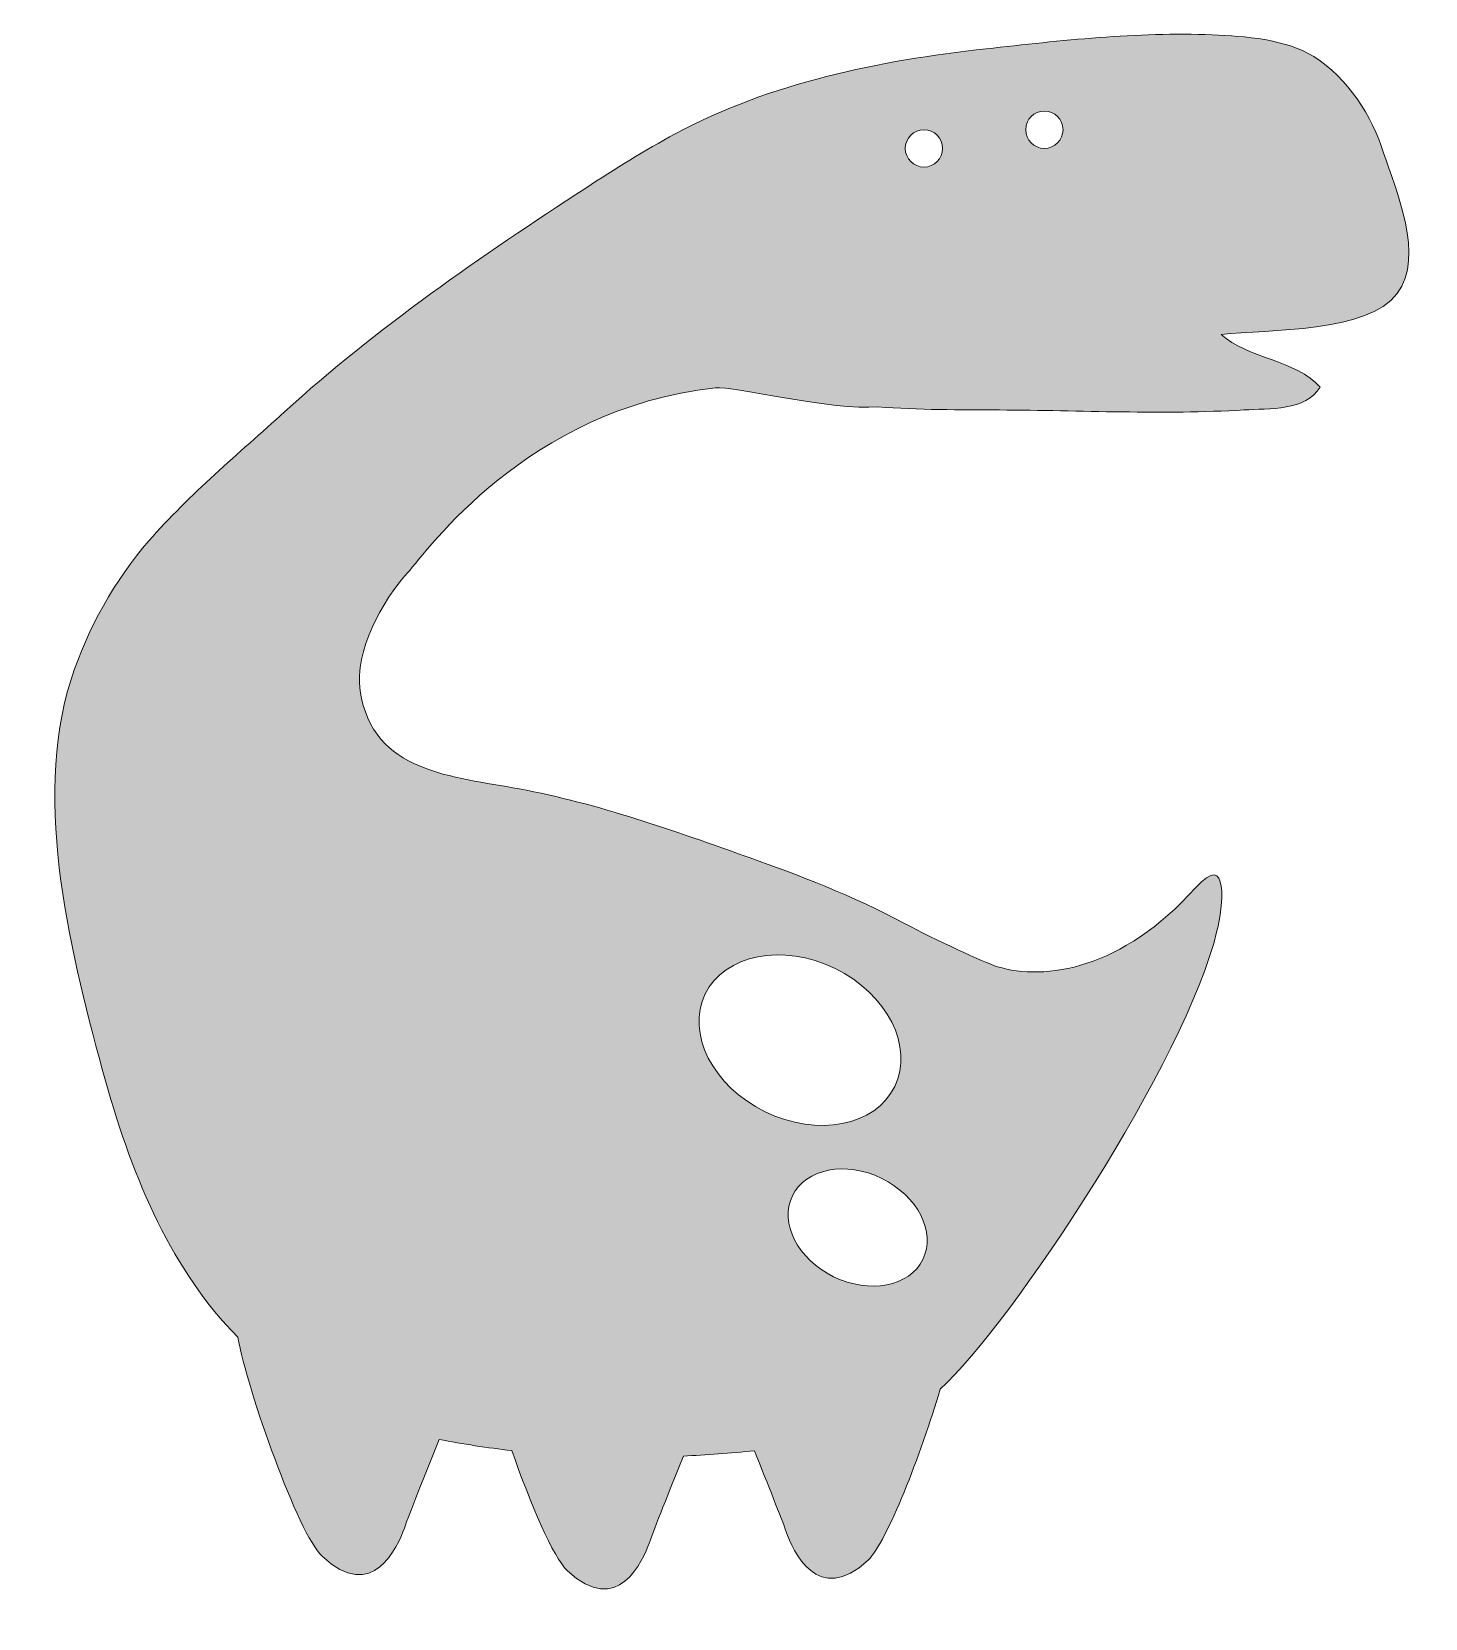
# Model space of a CAD drawing. Header units: inches. Extents: x -2 to 90, y -2 to 102.
import ezdxf

# ---------------------------------------------------------------- set-up
doc = ezdxf.new("R2010")
doc.units = ezdxf.units.IN
doc.header["$MEASUREMENT"] = 0
doc.layers.add('Layer 1', color=7, linetype='Continuous')

msp = doc.modelspace()

# ---------------------------------------------------------------- hatches: boundary and pattern name
at = {"layer": 'Layer 1', "true_color": 0x80b341}
h = msp.add_hatch(color=65, dxfattribs=at)
h.dxf.hatch_style = 2
edge = h.paths.add_edge_path()
edge.add_spline(control_points=[(86.83, 93.85), (86.06, 96.25), (84.51, 98.74), (82.26, 100.14), (80.41, 101.29), (77.78, 101.47), (75.63, 101.56), (70.7, 101.76), (65.75, 101.19), (60.86, 100.65), (53.78, 99.86), (46.88, 98.47), (40.53, 95.09), (38.54, 94.02), (36.59, 92.78), (34.69, 91.55), (27.88, 87.12), (21.02, 82.4), (15, 76.92), (12.02, 74.21), (8.8, 71.54), (6.15, 68.5), (3.92, 65.95), (2.13, 62.76), (1.06, 59.44), (-1.51, 51.4), (1.12, 41.13), (3.31, 33.22), (5.14, 26.63), (7.73, 20.75), (11.95, 16.46), (12.61, 12.92), (15.89, 3.62), (17.47, 2.14), (20.77, -0.97), (22.42, 2.8), (22.84, 3.98), (23.15, 4.89), (24.19, 7.47), (25.11, 9.78), (26.68, 9.48), (28.26, 9.23), (29.86, 9.05), (31.08, 5.57), (32.57, 2.07), (33.49, 1.2), (36.78, -1.91), (38.44, 1.87), (38.85, 3.04), (39.17, 3.94), (40.16, 6.42), (41.07, 8.69), (42.54, 8.77), (44.12, 8.87), (45.71, 9.04), (46.58, 6.87), (47.49, 4.59), (47.79, 3.75), (48.2, 2.57), (49.86, -1.21), (53.15, 1.9), (54.37, 3.05), (56.6, 8.85), (57.86, 13.07), (62.53, 17.34), (73.92, 34.54), (75.94, 43.01), (76.31, 44.56), (76.78, 48.34), (74.53, 45.82), (69.75, 40.48), (64.7, 39.73), (61.6, 40.67), (60.71, 40.94), (57.5, 42.46), (55.53, 43.49), (52.17, 45.31), (48.51, 46.68), (45.43, 47.78), (40.5, 49.54), (35.5, 51.33), (30.34, 52.29), (26.02, 53.1), (20.73, 53.34), (19.96, 58.69), (19.58, 61.3), (21.38, 64.56), (23.05, 66.41), (24.37, 67.87), (30.79, 77.09), (43.15, 78.5), (44.32, 78.63), (50.89, 76.98), (53.78, 77.25), (56.46, 77.05), (59.16, 77.06), (61.72, 77.05), (67.01, 77.02), (72.42, 76.74), (77.7, 77.05), (79.32, 77.15), (81.76, 76.98), (82.68, 78.54), (81.16, 80.3), (77.86, 80.42), (76.22, 81.99), (79.34, 82.31), (85.78, 82.09), (87.71, 84.66), (89.55, 87.11), (87.62, 91.41), (86.83, 93.85)], knot_values=[0, 0, 0, 0, 1, 1, 1, 2, 2, 2, 3, 3, 3, 4, 4, 4, 5, 5, 5, 6, 6, 6, 7, 7, 7, 8, 8, 8, 9, 9, 9, 10, 10, 10, 11, 11, 11, 12, 12, 12, 13, 13, 13, 14, 14, 14, 15, 15, 15, 16, 16, 16, 17, 17, 17, 18, 18, 18, 19, 19, 19, 20, 20, 20, 21, 21, 21, 22, 22, 22, 23, 23, 23, 24, 24, 24, 25, 25, 25, 26, 26, 26, 27, 27, 27, 28, 28, 28, 29, 29, 29, 30, 30, 30, 31, 31, 31, 32, 32, 32, 33, 33, 33, 34, 34, 34, 35, 35, 35, 36, 36, 36, 37, 37, 37, 37], degree=3, periodic=1)
edge = h.paths.add_edge_path()
edge.add_spline(control_points=[(56.72, 21.54), (55.85, 19.77), (53.24, 19.26), (50.89, 20.41), (48.54, 21.56), (47.33, 23.93), (48.2, 25.7), (49.07, 27.48), (51.68, 27.99), (54.03, 26.84), (56.38, 25.69), (57.59, 23.32), (56.72, 21.54)], knot_values=[0, 0, 0, 0, 1, 1, 1, 2, 2, 2, 3, 3, 3, 4, 4, 4, 4], degree=3, periodic=1)
edge = h.paths.add_edge_path()
edge.add_spline(control_points=[(42.5, 38.89), (43.76, 41.47), (47.56, 42.22), (50.98, 40.55), (54.4, 38.88), (56.14, 35.43), (54.88, 32.84), (53.62, 30.26), (49.83, 29.52), (46.41, 31.19), (42.99, 32.86), (41.24, 36.31), (42.5, 38.89)], knot_values=[0, 0, 0, 0, 1, 1, 1, 2, 2, 2, 3, 3, 3, 4, 4, 4, 4], degree=3, periodic=1)
edge = h.paths.add_edge_path()
edge.add_spline(control_points=[(56.79, 92.92), (56.12, 92.92), (55.57, 93.47), (55.57, 94.14), (55.57, 94.81), (56.12, 95.36), (56.79, 95.36), (57.47, 95.36), (58.01, 94.81), (58.01, 94.14), (58.01, 93.47), (57.47, 92.92), (56.79, 92.92)], knot_values=[0, 0, 0, 0, 1, 1, 1, 2, 2, 2, 3, 3, 3, 4, 4, 4, 4], degree=3, periodic=1)
edge = h.paths.add_edge_path()
edge.add_spline(control_points=[(64.66, 94.14), (63.99, 94.14), (63.44, 94.69), (63.44, 95.36), (63.44, 96.03), (63.99, 96.58), (64.66, 96.58), (65.33, 96.58), (65.88, 96.03), (65.88, 95.36), (65.88, 94.69), (65.33, 94.14), (64.66, 94.14)], knot_values=[0, 0, 0, 0, 1, 1, 1, 2, 2, 2, 3, 3, 3, 4, 4, 4, 4], degree=3, periodic=1)

# ---------------------------------------------------------------- linework, layer by layer
at = {"layer": 'Layer 1', "lineweight": 0}
for points, knots in [([(86.83, 93.85), (86.06, 96.25), (84.51, 98.74), (82.26, 100.14), (80.41, 101.29), (77.78, 101.47), (75.63, 101.56), (70.7, 101.76), (65.75, 101.19), (60.86, 100.65), (53.78, 99.86), (46.88, 98.47), (40.53, 95.09), (38.54, 94.02), (36.59, 92.78), (34.69, 91.55), (27.88, 87.12), (21.02, 82.4), (15, 76.92), (12.02, 74.21), (8.8, 71.54), (6.15, 68.5), (3.92, 65.95), (2.13, 62.76), (1.06, 59.44), (-1.51, 51.4), (1.12, 41.13), (3.31, 33.22), (5.14, 26.63), (7.73, 20.75), (11.95, 16.46), (12.61, 12.92), (15.89, 3.62), (17.47, 2.14), (20.77, -0.97), (22.42, 2.8), (22.84, 3.98), (23.15, 4.89), (24.19, 7.47), (25.11, 9.78), (26.68, 9.48), (28.26, 9.23), (29.86, 9.05), (31.08, 5.57), (32.57, 2.07), (33.49, 1.2), (36.78, -1.91), (38.44, 1.87), (38.85, 3.04), (39.17, 3.94), (40.16, 6.42), (41.07, 8.69), (42.54, 8.77), (44.12, 8.87), (45.71, 9.04), (46.58, 6.87), (47.49, 4.59), (47.79, 3.75), (48.2, 2.57), (49.86, -1.21), (53.15, 1.9), (54.37, 3.05), (56.6, 8.85), (57.86, 13.07), (62.53, 17.34), (73.92, 34.54), (75.94, 43.01), (76.31, 44.56), (76.78, 48.34), (74.53, 45.82), (69.75, 40.48), (64.7, 39.73), (61.6, 40.67), (60.71, 40.94), (57.5, 42.46), (55.53, 43.49), (52.17, 45.31), (48.51, 46.68), (45.43, 47.78), (40.5, 49.54), (35.5, 51.33), (30.34, 52.29), (26.02, 53.1), (20.73, 53.34), (19.96, 58.69), (19.58, 61.3), (21.38, 64.56), (23.05, 66.41), (24.37, 67.87), (30.79, 77.09), (43.15, 78.5), (44.32, 78.63), (50.89, 76.98), (53.78, 77.25), (56.46, 77.05), (59.16, 77.06), (61.72, 77.05), (67.01, 77.02), (72.42, 76.74), (77.7, 77.05), (79.32, 77.15), (81.76, 76.98), (82.68, 78.54), (81.16, 80.3), (77.86, 80.42), (76.22, 81.99), (79.34, 82.31), (85.78, 82.09), (87.71, 84.66), (89.55, 87.11), (87.62, 91.41), (86.83, 93.85)], [0, 0, 0, 0, 1, 1, 1, 2, 2, 2, 3, 3, 3, 4, 4, 4, 5, 5, 5, 6, 6, 6, 7, 7, 7, 8, 8, 8, 9, 9, 9, 10, 10, 10, 11, 11, 11, 12, 12, 12, 13, 13, 13, 14, 14, 14, 15, 15, 15, 16, 16, 16, 17, 17, 17, 18, 18, 18, 19, 19, 19, 20, 20, 20, 21, 21, 21, 22, 22, 22, 23, 23, 23, 24, 24, 24, 25, 25, 25, 26, 26, 26, 27, 27, 27, 28, 28, 28, 29, 29, 29, 30, 30, 30, 31, 31, 31, 32, 32, 32, 33, 33, 33, 34, 34, 34, 35, 35, 35, 36, 36, 36, 37, 37, 37, 37]), ([(64.66, 94.14), (63.99, 94.14), (63.44, 94.69), (63.44, 95.36), (63.44, 96.03), (63.99, 96.58), (64.66, 96.58), (65.33, 96.58), (65.88, 96.03), (65.88, 95.36), (65.88, 94.69), (65.33, 94.14), (64.66, 94.14)], [0, 0, 0, 0, 1, 1, 1, 2, 2, 2, 3, 3, 3, 4, 4, 4, 4]), ([(56.79, 92.92), (56.12, 92.92), (55.57, 93.47), (55.57, 94.14), (55.57, 94.81), (56.12, 95.36), (56.79, 95.36), (57.47, 95.36), (58.01, 94.81), (58.01, 94.14), (58.01, 93.47), (57.47, 92.92), (56.79, 92.92)], [0, 0, 0, 0, 1, 1, 1, 2, 2, 2, 3, 3, 3, 4, 4, 4, 4]), ([(42.5, 38.89), (43.76, 41.47), (47.56, 42.22), (50.98, 40.55), (54.4, 38.88), (56.14, 35.43), (54.88, 32.84), (53.62, 30.26), (49.83, 29.52), (46.41, 31.19), (42.99, 32.86), (41.24, 36.31), (42.5, 38.89)], [0, 0, 0, 0, 1, 1, 1, 2, 2, 2, 3, 3, 3, 4, 4, 4, 4]), ([(56.72, 21.54), (55.85, 19.77), (53.24, 19.26), (50.89, 20.41), (48.54, 21.56), (47.33, 23.93), (48.2, 25.7), (49.07, 27.48), (51.68, 27.99), (54.03, 26.84), (56.38, 25.69), (57.59, 23.32), (56.72, 21.54)], [0, 0, 0, 0, 1, 1, 1, 2, 2, 2, 3, 3, 3, 4, 4, 4, 4])]:
    msp.add_open_spline(points, degree=3, knots=knots, dxfattribs=at)

doc.saveas('drawing.dxf')
